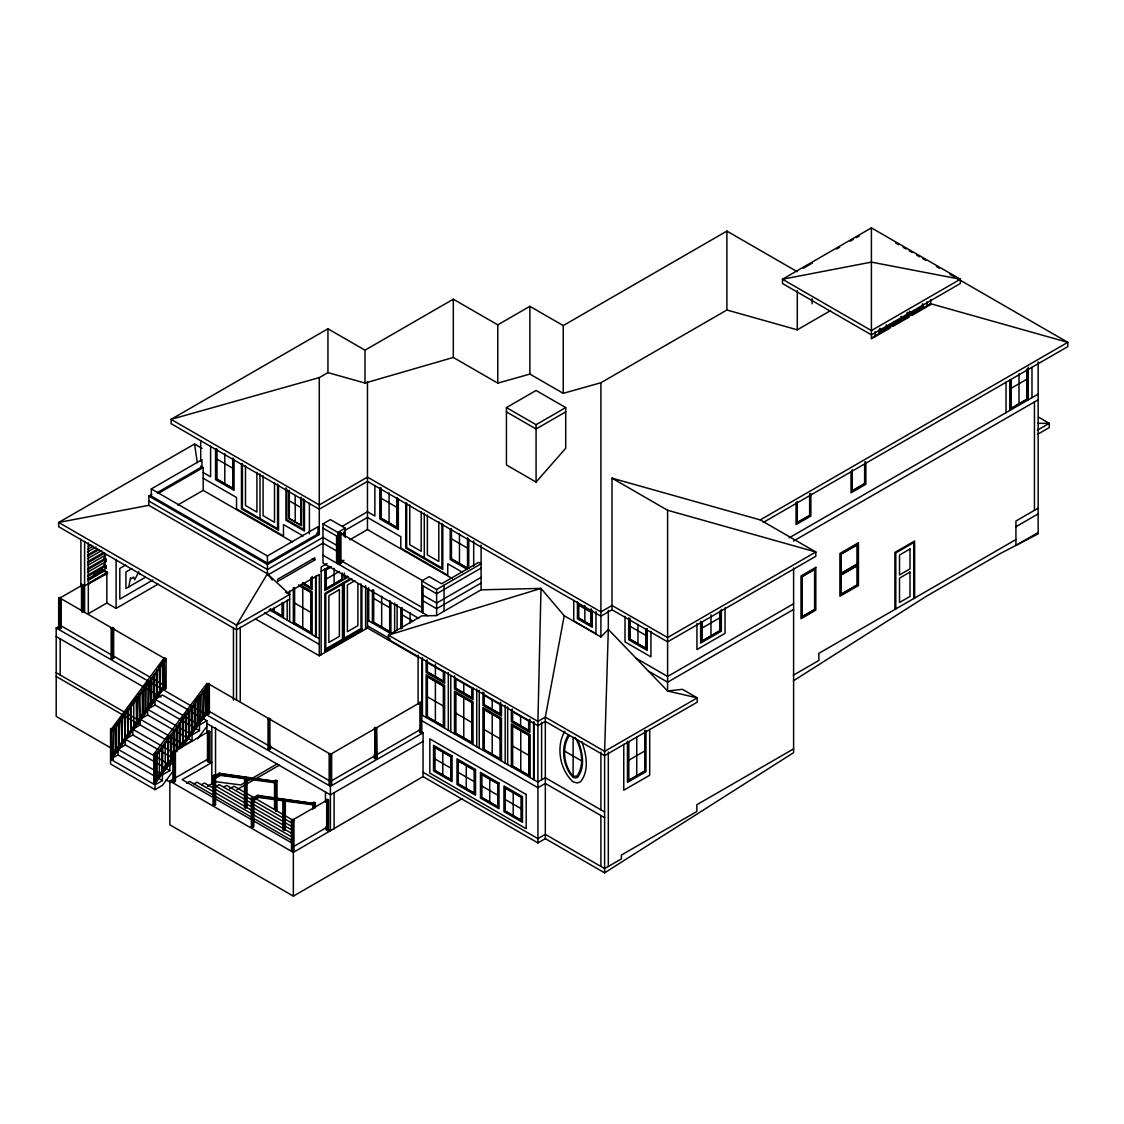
<?xml version="1.0" encoding="UTF-8"?>
<svg xmlns="http://www.w3.org/2000/svg" width="1124" height="1124" viewBox="0 0 1124 1124"><rect width="100%" height="100%" fill="white"/><g stroke="black" fill="none" stroke-linecap="round" stroke-linejoin="round"><path stroke-width="1.5" d="M216.777 448.996L216.777 478.936L232.823 488.209L233.132 468.427L216.777 458.971M289.304 490.345L289.304 518.361L301.106 525.189L301.415 507.851L289.304 500.854M575.081 737.428C581.782 748.472 584.761 764.924 577.048 776.066L573.114 776.277C563.869 766.076 561.48 747.558 569.18 735.911M545.323 721.397L537.918 725.683L388.454 639.401L388.454 635.116L421.809 615.868L436.477 615.601L481.1 589.833L540.995 588.4L564.22 615.769L545.323 717.126L545.323 721.397L604.614 755.637L697.245 702.149L697.245 697.864L682.423 689.307L667.6 691.021L608.323 629.412L608.323 610.36M119.046 720.47L121.125 717.674M130.454 705.085L136.678 696.697M143.942 686.919L147.061 682.732M158.47 667.347L162.629 661.755M166.127 658.65L164.891 657.933L163.654 658.65L111.782 728.535L111.782 759.908L113.018 759.206L113.693 729.321L112.765 729.673L166.127 658.65L166.127 688.605L164.891 689.307L163.654 688.605M115.702 727.411L116.165 751.366L116.165 725.092M119.551 721.411L118.624 721.763L119.088 747.418L119.551 721.411L119.088 747.418M122.024 718.081L122.024 717.196L122.024 743.47L121.561 719.515M130.834 705.338L130.834 731.612L130.37 707.656M136.692 698.327L136.692 697.428L136.692 723.716L136.229 698.06M143.029 689.799L142.102 690.15L142.565 715.805L143.029 689.799L142.565 715.805M145.024 687.888L145.488 711.857L145.488 685.584M148.888 681.889L147.961 682.254L148.424 707.895L148.888 681.889L148.424 707.895M151.361 678.559L151.361 677.674L151.361 703.947L150.897 679.992M160.156 665.815L160.156 692.089L159.692 668.134M113.018 730.965L164.891 661.081L163.654 660.364L163.654 686.385L143.942 712.953M112.822 754.232L163.654 685.752L164.891 686.455L113.018 756.354M113.861 753.487L116.165 750.481L116.165 751.366M118.006 747.896L130.834 730.726L130.834 731.612M132.534 728.324L141.877 715.749M142.102 715.538L143.029 715.187M113.693 754.696L112.765 755.061L113.693 754.696L113.693 729.321M122.024 743.47L122.488 717.463M127.434 711.604L127.897 735.56L128.361 709.553L127.434 709.918M133.756 727.664L133.756 701.39M136.692 723.716L137.156 697.695M139.165 695.798L139.629 719.753L140.093 693.747M145.488 711.857L145.951 685.851M151.361 703.947L151.824 677.941M153.833 676.044L154.297 699.999L154.761 673.993M156.77 672.082L157.234 696.051L157.697 670.03M160.156 692.089L160.62 666.082M163.092 688.141L162.629 662.486L163.092 688.141L163.416 662.331M124.497 715.552L125.003 739.536L125.466 713.529M113.018 756.986L164.891 687.101L163.654 686.385M155.014 755.159L157.093 752.363M166.422 739.789L169.541 735.602M180.95 720.217L186.134 713.234M194.438 702.05L198.597 696.458M162.32 746.055L162.32 772.329L161.856 748.373M171.129 760.484L171.593 734.464L171.129 760.484L170.665 736.515M182.861 719.29L182.861 718.391L182.861 744.678L182.397 720.709M185.797 714.442L185.797 740.716L185.334 716.761M191.656 707.432L191.656 706.546L191.656 732.82L191.192 707.165M194.593 728.858L195.056 702.851L194.593 728.858L194.129 704.903M197.993 698.903L197.065 699.254L197.529 724.91L197.993 698.903L197.529 724.91M200.002 697.006L200.465 720.962L200.465 694.688M203.851 690.993L202.924 691.358L203.388 717.014L203.851 690.993L203.388 717.014M206.184 686.975L206.324 713.052L205.861 689.096M168.235 739.072L168.193 738.159L168.235 764.446L167.729 738.777M157.093 777.752L173.686 755.384M177.845 749.792L206.886 710.663L208.123 711.38L181.147 747.713M158.133 776.993L173.686 756.031M179.461 748.359L180.388 747.994L179.461 748.359L179.461 722.971M180.95 746.252L191.656 731.921L191.656 732.82M193.398 729.476L206.886 711.309L206.886 686.975M155.997 779.972L156.924 779.62L156.924 754.232M159.383 776.291L159.383 750.017M162.32 772.329L162.783 746.322M165.256 768.38L165.256 742.107M168.235 764.446L168.698 738.44M182.861 744.678L183.324 718.658M185.797 740.716L186.261 714.709M188.256 712.813L188.72 736.768L189.183 710.761L188.256 711.113M200.465 720.962L200.929 694.955M206.324 713.052L206.647 687.242M173.883 757.506L156.25 781.264L155.632 780.899M156.25 781.911L172.843 759.543M182.186 746.968L208.123 712.012L206.886 711.309M173.799 770.277L162.418 785.367L155.014 789.638L110.545 763.969L110.545 729.251L111.782 728.535L113.018 729.251L111.782 729.968L110.545 729.251M197.585 738.735L206.886 726.399M564.838 731.204C555.706 746.533 559.822 770.024 573.114 781.868L577.272 782.992L580.574 781.742C589.482 770.628 586.391 754.106 581.811 741.728M568.491 734.787C560.258 747.109 562.984 766.835 573.114 777.386L575.516 778.033L577.75 777.19C585.576 766.666 582.457 751.422 577.75 740.14M536.078 482.07L565.723 448.251L565.723 407.591L536.078 390.478L506.432 407.591L506.432 464.957L536.078 482.07L536.078 424.703L565.723 407.591M138.884 571.568L134.697 579.773L133.517 577.034L131.325 578.748L130.525 577.764L128.81 586.84M564.22 615.769L600.904 636.943L608.323 629.412L604.614 751.352L604.614 872.856L545.323 838.63L537.918 842.916L423.046 776.586L423.046 732.82L420.84 731.541M793.46 680.807L926.569 596.142L1001.105 553.106L1038.155 533.858L1038.155 361.872M604.614 872.856L793.6 752.659L793.6 568.14M140.458 574.223L139.432 574.027M423.046 776.586L293.35 852.399L169.836 781.082L169.836 824.805L293.35 896.123L462.119 798.686M871.409 338.113L930.503 303.677M797.295 271.741L726.891 231.094L563.236 325.581L529.882 306.318L497.777 324.864L453.309 299.195L364.991 350.182L327.941 328.784L171.073 419.35L171.073 423.636L319.286 509.2L367.464 481.395L600.904 616.177L612.018 609.756L667.6 641.846L815.827 556.268L815.827 551.996L760.245 519.906L612.018 478.164L612.018 609.756M202.081 448.336L194.55 443.994L58.673 522.449L58.673 526.72L236.532 629.847L289.641 599.19M612.018 478.164L667.6 510.254L815.827 551.996L667.6 637.561L612.018 605.471L600.904 611.892L367.464 477.11L319.286 504.929L171.073 419.35L319.286 377.608L327.941 372.62L364.991 383.059L453.309 357.46L497.777 383.129L529.882 374.081L563.236 393.344L600.904 382.736L726.891 309.999L797.295 329.824L830.566 310.603M151.304 488.926L267.414 555.958L318.05 526.72L318.05 533.858L267.414 563.096L151.304 496.063L151.304 488.926L201.955 459.688L201.955 466.825L157.262 492.621M148.832 505.322L58.673 522.449L236.532 625.127L289.641 594.47L267.414 573.788L148.832 505.322L148.832 496.063L151.796 494.349M158.273 493.464L203.191 467.528L203.191 490.359L292.577 541.965M88.234 546.559L91.086 544.915M87.546 549.453L93.25 546.166M87.546 551.954L96.088 547.009M87.883 554.778L97.858 549.018M87.546 556.225L98.94 549.65M177.733 505.041L203.191 490.359M87.546 558.726L101.792 550.493M87.883 561.55L103.563 552.502M87.546 562.998L104.644 553.134M87.546 565.498L106.063 554.806L104.996 554.174L104.996 558.459L87.883 568.337M87.546 569.784L106.063 559.078L106.063 561.578L87.546 572.271M87.883 575.109L104.996 565.231L104.996 560.946L106.063 561.578M87.546 576.556L106.063 565.85L106.063 568.351L87.546 579.043M93.966 574.448L102.523 569.517L107.454 572.369L107.454 573.437L88.318 583.778M87.883 580.546L104.996 570.669M82.15 584.494L80.914 585.211L82.15 585.913L83.387 585.197L83.387 611.821M60.527 597.673L81.518 585.562L81.518 610.964M58.687 598.038L59.923 598.755L61.146 598.038L61.146 627.993L59.923 628.695L58.687 627.993L58.687 598.038L59.923 597.322L61.146 598.038M88.936 584.129L88.936 583.061L107.454 572.369L102.523 569.517M99.713 577.188L84.609 585.913L80.9 583.778M102.565 575.544L105.417 573.9M125.832 564.965L119.804 568.435L119.804 599.106L152.892 580.012M131.887 568.533L125.93 571.976L125.93 588.512L145.319 577.314M110.447 747.727L56.2 716.409L56.2 627.993L59.108 626.307M158.105 584.129L116.109 608.379L106.836 603.026L88.318 613.718L88.318 542.822M111.178 628.176L112.414 627.459L113.65 628.176L113.65 658.299L112.414 659.001L111.178 658.299L111.178 628.176L112.414 628.892L113.65 628.176M418.774 618.383L322.995 563.096L322.995 523.868L330.4 519.597L345.223 528.154L345.223 537.511M148.832 496.063L267.414 564.515L319.286 534.56L319.286 377.608M111.178 658.299L112.414 657.582L113.65 658.299M342.258 526.299L367.464 511.743L374.868 516.028L374.868 485.512M322.995 523.868L337.818 532.425L345.223 528.154M339.055 533.141L340.291 532.425L341.527 533.141L340.291 533.858L339.055 533.141L339.055 563.096L340.291 563.798L341.527 563.096L341.527 559.766M268.186 574.771L322.995 543.117L336.582 550.971M345.223 530.289L367.464 517.447L400.804 536.71L400.804 548.119L447.745 575.207L447.745 563.798L462.456 572.299M871.409 227.877L782.473 279.23L782.473 283.501L871.409 334.854L960.346 283.501L960.346 279.23L871.409 227.877L871.409 338.816L889.969 328.096M339.055 535.993L337.818 536.71L322.995 528.154M341.527 534.56L345.223 532.425L344 531.708M803.351 268.243L812.427 263.002M836.621 249.036L839.642 247.294M850.236 241.182L853.256 239.426M856.291 237.684L859.312 235.942M565.723 411.862L536.078 428.989L506.432 411.862M314.818 559.963L277.642 581.431L277.684 579.267L314.818 557.827L314.818 559.963L312.36 558.544M349.676 539.843L367.464 529.573L452.466 578.649M327.07 563.588L321.141 567.016L321.141 654.73M321.141 571.287L329.29 566.58M330.315 567.058L325.777 569.685L325.777 588.948L342.455 579.31L342.455 574.069M331.44 566.777L326.086 569.868L326.086 588.414L342.146 579.141L342.146 572.959M287.365 592.938L319.286 574.505L319.286 655.798L367.464 627.993L418.971 657.723M339.055 563.096L337.818 563.798L337.818 532.425M341.527 561.663L344 560.244M326.086 579.141L339.462 571.413M347.288 576.162L344.604 577.708L344.604 574.617M347.33 576.5L344.295 578.242L344.295 572.987M348.566 576.851L324.85 590.55L324.85 569.151M350.505 578.593L324.85 593.402L324.85 651.878L361.9 630.48L361.9 585.829M351.882 578.86L344.295 583.244L344.295 638.151L360.973 628.527L360.973 583.763M354.889 580.687L347.386 585.014L347.386 631.73L357.896 625.675L357.896 583.946M180.205 719.557L155.014 705.001L155.014 699.297L162.418 695.025L206.886 720.695L206.886 733.41M147.595 709.286L192.063 734.956L192.063 740.66L147.595 714.99L147.595 709.286L155.014 705.001M141.68 718.405L147.595 714.99M209.359 713.557L208.123 712.841L206.886 713.557L208.123 714.274L209.359 713.557L209.359 683.603L156.25 754.162L155.014 754.878L153.777 754.162L153.777 784.159L155.014 783.442M171.312 757.197L132.787 734.956L132.787 729.251L140.191 724.966L140.191 719.262M125.368 739.227L169.836 764.91L169.836 770.614L125.368 744.931L125.368 739.227L132.787 734.956M155.014 776.319L117.964 754.921L117.964 749.216L125.368 744.931M113.018 757.773L117.964 754.921M421.809 580.925L429.213 576.64L441.577 583.778L478.627 562.379L481.1 563.798L436.632 589.482L421.809 580.925L421.809 612.299M324.85 650.445L361.9 629.061M892.442 324.105L880.092 331.243L880.092 328.391M894.915 322.686L907.265 315.549L907.265 312.697M922.087 306.993L909.738 314.13L909.738 311.278M892.751 324.288L879.783 331.777L879.783 328.447M894.606 323.22L907.574 315.732L907.574 312.402M155.014 699.297L199.482 724.966L206.886 720.695M892.934 326.382L909.246 316.968M912.21 315.268L927.033 306.712L927.033 301.836M928.255 305.995L930.7 304.59L930.7 299.729M153.777 754.162L206.886 683.561L209.359 683.603M192.063 734.956L199.482 730.67L199.482 724.966M481.1 568.084L436.632 593.753L421.809 585.197M172.927 751.492L174.164 750.776L175.4 751.492L175.4 781.447L174.164 782.149L172.927 781.447L172.927 751.492L174.164 752.209L175.4 751.492M209.977 761.468L208.741 762.184L207.504 761.468L207.504 731.527L208.741 730.811L209.977 731.527L209.977 761.468L211.832 762.536L182.186 779.663L291.271 842.635M192.063 740.66L184.659 744.931L139.629 718.868M174.782 751.127L208.123 731.879L208.123 758.981L169.836 781.082M207.504 731.527L208.741 732.23L209.977 731.527M481.1 577.357L436.632 603.026L423.046 595.186M481.1 583.061L436.632 608.73L423.046 600.89M169.836 764.91L174.276 762.339M117.964 749.216L162.418 774.886L169.836 770.614M268.032 718.91L269.268 718.194L270.505 718.91L269.268 719.627L268.032 718.91L268.032 748.865L269.268 749.567L270.505 748.865L270.505 745.535M162.418 774.886L162.418 780.59L156.25 784.159L156.25 754.162L155.014 753.445L155.014 789.638M172.927 781.447L174.164 780.73M207.504 761.468L208.741 760.765L206.886 759.684M186.64 783.105L189.605 781.391L291.116 840.007M194.045 783.906L197.009 782.192L290.947 836.439M213.068 775.729L214.305 775.026L215.541 775.729L214.305 776.445L213.068 775.729L213.068 804.615L214.305 805.332L215.541 804.615L215.541 727.734M271.179 781.714L275.787 782.894L275.787 811.416L277.024 810.699L277.024 780.744L275.787 781.461L219.236 773.242L214.305 776.094L214.305 775.026M201.449 784.707L204.413 783.006L292.296 833.741M215.541 776.81L220.473 773.958L275.787 781.461M215.541 778.23L220.473 775.377L245.805 778.82L245.805 808.409M268.032 748.865L269.268 748.148L270.505 748.865M207.378 786.364L214.305 782.374M214.796 787.165L219.236 784.608L291.973 826.59M223.69 787.123L226.655 785.409L291.804 823.021M229.619 788.781L234.059 786.21L293.153 820.323M277.01 763.997L240.733 784.945L215.541 781.658M237.023 789.582L279.426 765.107M213.068 804.615L214.305 803.899L215.541 804.615M274.551 780.744L275.787 780.028L277.024 780.744M284.091 830.51L284.091 800.92L258.773 797.478L253.827 800.344L253.827 826.716L252.591 827.433L251.355 826.716L251.355 797.843L252.591 797.127L253.827 798.911L258.773 796.059L314.088 803.562L315.31 802.859L315.31 807.847M252.591 798.195L257.537 795.342L314.088 803.562M251.355 797.843L252.591 798.56L253.827 797.843L253.827 798.911M329.177 754.204L330.4 753.487L331.636 754.204L331.636 784.159L330.4 784.875L329.177 784.159L329.177 754.204L330.4 754.921L331.636 754.204M376.723 728.085L375.486 727.383L374.25 728.085L375.486 728.802L376.723 728.085L376.723 758.124L375.486 758.841L374.25 758.124L374.25 754.794M420.573 702.865L421.809 702.149L419.603 702.303L420.573 702.865L420.573 732.82L419.603 732.258L419.603 728.928M760.245 519.906L1067.8 342.342L1067.8 346.613L763.28 522.435M251.355 826.716L252.591 826.014M376.245 755.005L420.095 729.687L420.095 702.584L331.159 753.923L331.159 781.025L375.627 755.356L375.627 728.254M1010.982 388.37L1027.041 379.111M329.177 784.159L330.4 783.442L331.636 784.159M420.573 732.82L421.809 732.103L421.809 658.847M56.2 627.993L330.4 786.294L423.046 732.82M312.851 802.859L314.088 802.143L315.31 802.859M423.046 741.376L330.4 794.851L206.886 723.547M291.495 819.944L292.732 819.241L293.968 819.944L293.968 849.899L292.732 850.615L291.495 849.899L291.495 819.944L292.732 820.661L293.968 819.944M293.35 819.593L326.705 800.344L326.705 827.433L293.35 846.695M328.559 799.979L327.323 799.262L326.086 799.979L327.323 800.695L328.559 799.979L328.559 829.934L330.4 831.001L330.4 786.294M789.076 537.89L1038.155 394.088M793.432 541.08L1038.155 399.793M291.495 849.899L292.732 849.182L293.968 849.899M326.086 826.604L326.086 829.934L327.323 830.65L328.559 829.934M1037.41 430.169L1049.268 423.327L1049.268 427.598L1037.41 434.44M701.882 628.161L720.105 617.638M840.836 573.788L857.514 564.164M840.836 574.856L857.514 565.231M793.6 603.743L667.6 676.479L636.114 658.285M793.6 609.447L667.6 682.184L648.464 671.126M1038.155 508.188L1015.927 521.016L1015.927 545.407L1038.155 532.565M1015.927 526.72L1038.155 513.893M628.695 760.274L644.755 751.001M1015.927 539.562L818.834 653.353L818.946 660.42L793.249 675.243M793.6 748.865L696.824 804.742L696.824 811.514L621.403 855.055L621.403 858.891L604.614 868.585L545.323 834.359L537.918 838.63L423.046 772.314M1037.747 423.327L1049.268 423.327L1038.646 417.187M220.936 774.9L225.994 775.588M229.366 776.038L234.438 776.726M237.81 777.19L242.868 777.878M247.491 778.496L250.877 778.96M254.263 779.424L259.335 780.112M262.721 780.562L267.793 781.25M275.787 782.894L247.027 778.988L247.027 807.692M262.595 797.464L267.667 798.152M271.039 798.602L276.097 799.29M279.483 799.754L284.091 800.92M287.477 800.836L292.549 801.524M295.935 801.988L301.007 802.676M304.393 803.126L307.765 803.59M314.088 808.353L314.088 804.995L285.327 801.089L285.327 829.793M930.152 303.578L1067.8 342.342L957.522 278.668M895.575 242.91L898.596 244.653M903.134 247.266L906.155 249.008M909.176 250.75L912.196 252.507M916.734 255.12L919.755 256.862M922.776 258.604L925.797 260.347M936.362 266.458L939.397 268.2M949.963 274.298L954.501 276.925M506.432 407.591L536.078 424.703M629.932 626.194L646.3 635.65M591.027 612.299L578.677 605.162L578.677 618.003L591.027 625.127L591.027 609.082M381.05 498.199L397.109 507.472M451.146 538.663L467.514 548.119M467.317 569.404L450.218 559.527L450.218 528.716M422.427 580.56L340.909 533.493L340.909 560.595L422.427 607.663M200.718 466.109L203.191 467.528M316.813 533.141L319.286 534.56M336.582 545.266L322.995 537.413L267.414 569.503L148.832 501.051M203.191 472.53L210.595 476.801L210.595 446.284M203.191 478.234L236.532 497.482L236.532 508.891L283.473 535.993L283.473 524.585L303.171 535.965M340.291 562.379L341.527 563.096M322.995 555.242L427.738 615.713M373.632 598.389L389.691 607.663M402.041 614.786L412.747 620.968M302.749 582.78L310.912 587.487L310.912 578.228M367.464 620.139L390.927 633.697L390.927 602.267M302.749 583.131L311.222 588.035L311.222 577.525M302.033 583.792L312.149 589.636L312.149 576.471M300.586 585.098L312.149 591.772L312.149 634.554M298.52 584.972L311.222 592.306L311.222 632.952L294.277 623.174L294.277 587.599M298.675 585.421L310.912 592.489L310.912 632.419L294.586 622.991L294.586 588.049M367.464 625.843L390.183 638.966M564.782 751.183L581.445 760.808M285.482 592.067L289.641 594.47M294.586 603.026L310.912 612.454M427.373 696.796L443.39 706.055M455.74 713.178L471.799 722.451M484.191 729.602L500.236 738.875M512.6 746.013L528.926 755.426M270.196 608.913L282.236 615.868L282.236 602.548M270.42 609.391L282.546 616.402L282.546 602.843M269.212 609.77L319.286 638.685M264.562 612.791L319.286 644.389M604.614 811.964L545.323 777.738L537.918 782.023L420.84 714.428M604.614 817.668L545.323 783.442L537.918 787.727L421.809 720.695M255.443 618.931L319.286 655.798M103.914 557.827L106.063 559.078M103.914 564.613L106.063 565.85M104.996 567.732L106.063 568.351M434.777 758.841L450.836 768.114M458.241 772.399L474.3 781.658M481.718 785.943L497.777 795.216M505.182 799.487L521.241 808.76M107.454 573.437L106.836 573.071L106.836 603.026M376.723 758.124L376.245 727.804M268.65 718.545L208.741 683.968L208.741 711.071L329.796 780.955L329.796 753.853L269.886 719.262L269.886 746.364M207.589 685.682L156.25 755.876L155.632 753.811M59.923 627.276L61.146 627.993M206.718 712.532L206.184 690.347M163.486 687.621L162.952 662.064M56.2 636.549L142.874 686.581M145.881 688.324L160.915 697.006M139.165 694.112L139.629 719.753M183.17 721.257L199.482 730.67M314.088 804.995L312.851 804.278L312.851 809.308M173.588 730.881L174.515 730.516L174.515 750.832M245.805 778.82L244.568 778.103L244.568 807.692M56.2 672.686L140.345 721.271M56.2 676.479L165.383 739.522M168.347 741.236L180.205 748.078M219.236 773.242L220.473 773.958M257.537 795.342L258.773 796.059M219.236 774.661L220.473 775.377M275.787 809.982L277.024 810.699M132.787 729.251L174.276 753.206M292.128 830.158L211.832 783.807L211.832 726.399M125.466 738.918L124.961 714.934M113.468 749.469L117.978 752.082M166.197 779.93L170.722 782.529M157.978 778.033L162.418 780.59M111.782 758.489L113.018 759.206M111.782 759.908L153.777 784.159M272.317 580.082L267.414 573.788L236.532 625.127L236.532 700.111M194.55 443.994L197.318 462.624M1034.445 401.928L1034.445 510.324M1031.987 367.127L1031.987 397.643M1028.277 367.267L1028.277 399.793M1027.35 368.77L1027.35 399.259L1010.673 408.883L1010.673 380.081M1027.041 369.122L1027.041 399.076L1010.982 408.349L1010.982 380.053M1019.004 373.758L1019.004 403.713M1009.745 379.673L1009.745 410.485M1006.036 382.104L1006.036 412.62M923.324 304.281L923.324 307.709L878.856 333.378L878.856 329.95M922.397 303.845L922.397 307.175L909.428 314.664L909.428 311.334M914.641 598.038L914.641 540.981L894.873 552.39L894.873 609.447M913.714 598.572L913.714 542.583L895.8 552.924L895.8 608.913M908.501 312.837L908.501 316.265M901.083 316.265L901.083 319.118M893.678 321.394L893.678 324.822M886.26 324.822L886.26 327.674M875.146 331.791L875.146 336.652M865.845 462.048L865.845 484.289L851.023 492.846L851.023 472.305M864.918 461.795L864.918 483.756L851.95 491.244L851.95 470.97M864.609 464.409L864.609 483.573L852.259 490.71L852.259 469.79M812.118 298.717L812.118 303.789M810.882 493.773L810.882 516.028L796.059 524.585L796.059 502.33M809.954 493.534L809.954 515.495L796.986 522.983L796.986 502.709M809.645 494.391L809.645 515.312L797.295 522.449L797.295 501.529M797.295 290.526L797.295 329.824M726.891 231.094L726.891 309.999M725.036 607.775L725.036 633.332L696.936 649.56L696.936 623.539M721.341 609.377L721.341 631.196L700.645 643.139L700.645 621.319M720.414 610.866L720.414 630.662L701.573 641.537L701.573 621.741M720.105 611.231L720.105 630.48L701.882 641.003L701.882 621.741M710.986 614.884L710.986 635.734M667.6 510.254L667.6 691.021L697.245 697.864L604.614 751.352L545.323 717.126L537.918 721.397L388.454 635.116L540.995 588.4L537.918 721.397L537.918 842.916M650.937 631.309L650.937 656.866L625 641.888L625 616.331M649.7 729.279L649.7 775.251L623.764 790.214L623.764 744.257M647.227 628.639L647.227 650.445L628.695 639.753L628.695 617.933M646.3 629.047L646.3 648.843L629.623 639.219L629.623 619.422M645.991 629.047L645.991 648.309L629.932 639.036L629.932 618.172M645.991 730.6L645.991 771.682L627.459 782.374L627.459 741.292M645.064 730.502L645.064 771.148L628.386 780.773L628.386 741.812M644.755 731.036L644.755 770.966L628.695 780.239L628.695 741.966M637.968 624.424L637.968 643.673M636.732 737.33L636.732 775.602M608.323 751.984L608.323 866.449M600.904 382.736L600.904 636.943M600.904 752.125L600.904 809.828M600.904 815.532L600.904 866.449M595.973 611.54L595.973 633.683L573.732 620.855L573.732 600.413M592.264 610.487L592.264 627.276L577.441 618.72L577.441 601.93M591.336 609.18L591.336 625.661L578.368 618.172L578.368 603.335M584.845 605.527L584.845 621.572M573.114 737.386L573.114 776.277M563.236 325.581L563.236 393.344M545.323 721.777L545.323 838.63M541.613 722.17L541.613 779.873M534.209 722.17L534.209 779.873M533.591 721.805L533.591 779.522M530.163 777.541L530.163 734.759L511.364 723.898L511.364 766.68M529.882 306.318L529.882 374.081M529.882 719.29L529.882 732.455L511.364 721.763L511.364 710.242M528.954 720.344L528.954 730.853L512.291 721.229L512.291 708.977M520.763 730.755L520.763 770.685M520.623 716.409L520.623 725.683M513.204 792.715L513.204 815.532M507.655 706.841L507.655 764.545M505.182 705.408L505.182 763.126M501.473 704.537L501.473 716.058L482.955 705.352L482.955 692.187M501.473 760.976L501.473 718.194L482.955 707.502L482.955 750.284M500.545 702.191L500.545 714.457L483.882 704.818L483.882 692.567M497.777 324.864L497.777 383.129M492.214 700.013L492.214 709.286M492.214 713.909L492.214 754.204M489.741 779.171L489.741 801.988M481.1 545.154L481.1 589.833M479.246 690.431L479.246 748.148M476.731 688.984L476.731 746.701M473.682 540.869L473.682 566.299M473.035 688.113L473.035 699.634L454.503 688.928L454.503 675.763M473.035 744.552L473.035 701.769L454.503 691.077L454.503 733.86M472.108 687.523L472.108 698.032L455.431 688.394L455.431 677.898M468.75 539.422L468.75 568.505M467.823 538.129L467.823 568.618L451.146 558.993L451.146 528.505M467.514 538.129L467.514 568.084L451.455 558.811L451.455 528.856M466.277 765.613L466.277 788.444M463.762 683.589L463.762 692.862M463.762 697.849L463.762 737.78M459.477 533.493L459.477 563.447M453.309 299.195L453.309 357.46M450.794 675.763L450.794 731.724M448.321 672.588L448.321 730.291M444.654 671.731L444.654 683.252L426.137 672.559L426.137 661.038M444.626 728.155L444.626 685.373L426.137 674.695L426.137 717.477M444.036 585.197L444.036 611.231M443.727 671.14L443.727 681.65L427.064 672.026L427.064 659.774M442.8 524.557L442.8 569.503L405.75 548.119L405.75 503.173M442.8 752.068L442.8 774.886M441.887 523.292L441.887 567.901L406.677 547.585L406.677 502.962M438.796 521.691L438.796 561.48L427.373 554.891L427.373 515.101M436.632 589.482L436.632 615.502M435.395 664.115L435.395 676.479M435.381 681.453L435.381 721.397M424.282 513.134L424.282 557.743M423.046 585.913L423.046 613.016M422.427 657.624L422.427 715.342M421.191 511.532L421.191 551.322L409.768 544.733L409.768 504.943M418.1 655.137L418.1 704.102M410.077 612.608L410.077 622.837M402.041 607.972L402.041 628.442M401.732 607.691L401.732 628.471M400.804 607.972L400.804 628.92M398.346 498.761L398.346 529.573L379.814 518.881L379.814 488.069M397.418 499.182L397.418 527.971L380.741 518.347L380.741 487.858M397.109 497.482L397.109 527.437L381.05 518.164L381.05 488.209M397.109 604.487L397.109 630.353M394.636 603.054L394.636 632.376M390 600.918L390 632.081L373.323 622.457L373.323 591.28M389.691 600.834L389.691 631.548L373.632 622.274L373.632 589.861M389.073 492.846L389.073 522.801M381.668 596.198L381.668 626.911M375.486 728.802L375.486 758.841M375.009 728.521L375.009 758.559M372.395 589.819L372.395 622.991M368.7 587.74L368.7 620.855M367.464 381.626L367.464 529.573M367.464 589.116L367.464 627.993M365.609 585.604L365.609 629.061M364.991 350.182L364.991 383.059M344 533.141L344 536.232M343.382 582.696L343.382 639.753M340.291 533.858L340.291 563.798M336.582 535.993L336.582 563.096M334.109 568.322L334.109 584.129M334.109 792.715L334.109 828.824M330.4 754.921L330.4 784.875M327.941 328.784L327.941 372.62M327.323 800.695L327.323 830.65M325.468 791.999L325.468 802.325M316.195 576.148L316.195 636.901M315.591 576.373L315.591 636.549M309.409 503.341L309.409 533.858M304.464 500.194L304.464 531.006L285.946 520.3L285.946 487.788M303.536 498.916L303.536 529.39L286.873 519.766L286.873 489.277M302.749 587.768L302.749 627.712M301.415 498.101L301.415 525.723L288.994 518.543L288.994 491.314M301.106 497.159L301.106 525.189M295.205 495.501L295.205 521.775M293.35 587.768L293.35 623.708M293.35 852.399L293.35 896.123M292.732 820.661L292.732 850.615M289.641 591.126L289.641 621.572M287.182 600.188L287.182 620.139M283.473 602.605L283.473 618.003M282.855 800.204L282.855 829.793M278.527 485.343L278.527 530.289L241.477 508.891L241.477 463.945M277.6 484.065L277.6 528.687L242.405 508.357L242.405 463.748M274.509 482.477L274.509 522.267L263.086 515.663L263.086 475.873M274.551 782.178L274.551 809.027M274.2 607.901L274.2 611.231M269.268 719.627L269.268 749.567M267.414 555.958L267.414 563.096M267.414 564.515L267.414 575.207M259.995 473.907L259.995 518.515M256.918 472.319L256.918 512.108L245.496 505.505L245.496 465.715M252.591 798.56L252.591 827.433M240.241 627.066L240.241 701.432M234.059 459.547L234.059 490.359L215.541 479.653L215.541 448.855M233.441 627.417L233.441 700.069M233.132 458.269L233.132 488.743L216.468 479.119L216.468 448.631M232.823 458.269L232.823 488.209M224.8 453.632L224.8 483.573M214.305 776.445L214.305 805.332M208.741 732.23L208.741 762.184M208.123 714.274L208.123 684.277L206.886 683.561L206.886 685.275M207.504 711.014L207.504 713.923M200.718 440.622L200.718 461.009M192.12 706.813L192.12 732.188M188.72 710.494L188.72 736.768M180.388 722.62L180.388 747.994M179.924 723.238L179.924 748.626M177.452 750.256L177.452 726.568L176.988 751.689M176.524 728.619L176.524 750.621M174.164 752.209L174.164 782.149M174.051 730.249L174.051 751.45M173.588 732.567L173.588 756.255M164.891 689.307L164.273 658.299L60.527 598.389L60.527 625.492L164.273 685.387L164.273 663.371M157.234 669.764L157.234 696.051M156.461 754.85L156.461 780.239M154.297 674.611L154.297 699.999M131.283 705.605L131.283 730.993M127.897 709.286L127.897 735.56M125.003 714.147L125.003 739.536M116.629 725.359L116.629 750.748M116.109 559.949L116.109 608.379M112.414 628.892L112.414 659.001M104.996 570.936L104.996 572.004M84.609 541.417L84.609 612.538M82.754 584.845L82.754 611.948M82.15 585.913L82.15 612.538M80.9 539.267L80.9 586.63M60.176 638.839L60.176 674.99M59.923 598.755L59.923 628.695M342.455 584.311L325.777 593.936L325.777 648.843L342.455 639.219L342.455 584.311M339.364 589.65L328.868 595.72L328.868 642.422L339.364 636.367L339.364 589.65M960.346 279.23L871.409 330.568L782.473 279.23L871.409 262.117L960.346 279.23M815.827 567.367L801.005 575.924L801.005 618.72L815.827 610.163L815.827 567.367M858.441 542.766L839.909 553.458L839.909 596.254L858.441 585.562L858.441 542.766M814.9 568.969L801.932 576.457L801.932 617.104L814.9 609.63L814.9 568.969M857.514 544.367L840.836 554.006L840.836 594.652L857.514 585.014L857.514 544.367M814.591 569.503L802.241 576.64L802.241 616.57L814.591 609.447L814.591 569.503M857.205 544.901L841.145 554.174L841.145 573.254L857.205 563.981L857.205 544.901M857.205 565.765L841.145 575.038L841.145 594.118L857.205 584.845L857.205 565.765M910.004 549.004L899.509 555.073L899.509 574.954L910.004 568.885L910.004 549.004M910.004 572.074L899.509 578.143L899.509 602.492L910.004 596.437L910.004 572.074M443.418 671.843L427.373 662.57L427.373 671.843L443.418 681.116L443.418 671.843M471.799 688.225L455.74 678.952L455.74 688.225L471.799 697.498L471.799 688.225M500.236 704.65L484.191 695.377L484.191 704.65L500.236 713.909L500.236 704.65M528.645 721.046L512.6 711.773L512.6 721.046L528.645 730.319L528.645 721.046M443.699 685.907L427.064 676.297L427.064 716.943L443.699 726.554L443.699 685.907M472.108 702.303L455.431 692.679L455.431 733.326L472.108 742.95L472.108 702.303M500.545 718.728L483.882 709.104L483.882 749.75L500.545 759.374L500.545 718.728M529.235 735.293L512.291 725.5L512.291 766.146L529.235 775.939L529.235 735.293M443.39 686.076L427.373 676.831L427.373 716.775L443.39 726.02L443.39 686.076M471.799 702.486L455.74 693.213L455.74 733.143L471.799 742.416L471.799 702.486M500.236 718.91L484.191 709.637L484.191 749.567L500.236 758.841L500.236 718.91M528.926 735.461L512.6 726.034L512.6 765.978L528.926 775.405L528.926 735.461M526.187 794.499L429.832 738.875L429.832 773.101L526.187 828.725L526.187 794.499M452.073 755.988L433.541 745.296L433.541 770.966L452.073 781.658L452.073 755.988M475.536 769.533L457.004 758.841L457.004 784.51L475.536 795.216L475.536 769.533M499 783.091L480.482 772.399L480.482 798.068L499 808.76L499 783.091M522.477 796.635L503.945 785.943L503.945 811.612L522.477 822.304L522.477 796.635M451.146 756.522L434.468 746.898L434.468 770.432L451.146 780.056L451.146 756.522M474.609 770.081L457.932 760.442L457.932 783.976L474.609 793.614L474.609 770.081M498.087 783.625L481.409 774L481.409 797.534L498.087 807.158L498.087 783.625M521.55 797.169L504.873 787.545L504.873 811.078L521.55 820.703L521.55 797.169M450.836 756.705L434.777 747.432L434.777 770.249L450.836 779.522L450.836 756.705M474.3 770.249L458.241 760.976L458.241 783.807L474.3 793.066L474.3 770.249M497.777 783.807L481.718 774.534L481.718 797.352L497.777 806.625L497.777 783.807M521.241 797.352L505.182 788.079L505.182 810.896L521.241 820.169L521.241 797.352"/></g></svg>
